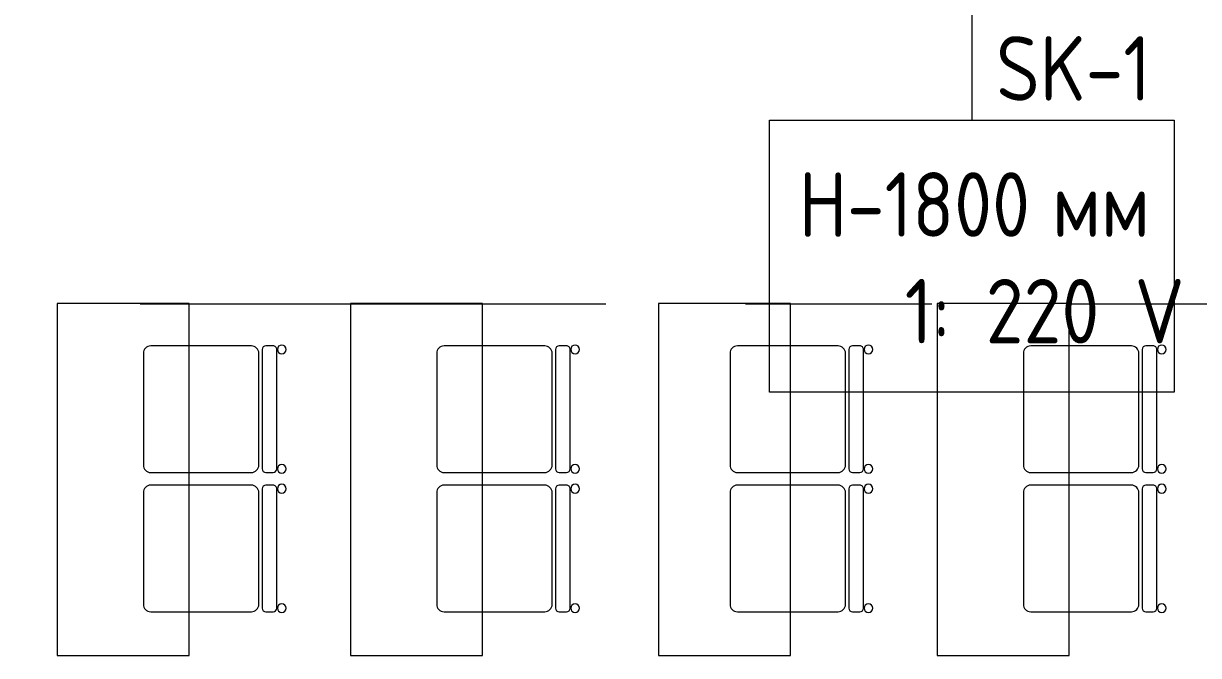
# Model space of a CAD drawing. Header units: millimetres. Extents: x 81382 to 274764, y -8553 to 29000.
# Drawn here: x 110796 to 114801, y 2401 to 4556 of the extents above; entities that cross this region are included whole.
import ezdxf

# ---------------------------------------------------------------- set-up
doc = ezdxf.new("R2010")
doc.units = ezdxf.units.MM
doc.linetypes.add('Осевая', pattern=[3175, 635, -476.25, 1587.5, -476.25])
doc.layers.add('E-ELEC-FIXT-IDEN', color=7, linetype='Continuous', lineweight=9)
doc.layers.add('Оси-2', color=7, linetype='Осевая', lineweight=9)
doc.layers.add('I-FURN-1', color=7, linetype='Continuous', lineweight=9, true_color=0xf0f0f0)
doc.styles.add('GOST Common_1', font='GOST_Common.ttf', dxfattribs={"width": 0.9, "height": 220})

# ---------------------------------------------------------------- blocks, each defined once
blk = doc.blocks.new('Стол базовый прямоугольный - 1_88-26291934-План размещения напольных электротехнических лючков и розеток 3 этажа в осях 23-33')
at = {"layer": 'I-FURN-1'}
for p, q in [((600, 225), (-600, 225)), ((-600, 225), (-600, -225)), ((600, -225), (600, 225)), ((-600, -225), (600, -225))]:
    blk.add_line(p, q, dxfattribs=at)
blk = doc.blocks.new('M_Стул-Breuer - 1_87-25466819-План размещения напольных электротехнических лючков и розеток 3 этажа в осях 23-33')
at = {"layer": 'I-FURN-1'}
for p, q in [((190.5, 241.3), (-190.5, 241.3)), ((-215.9, 215.9), (-215.9, 85)), ((215.9, 85), (215.9, 215.9)), ((-215.9, 85), (-215.9, -127)), ((215.9, -127), (215.9, 85)), ((-190.5, -152.4), (190.5, -152.4)), ((-215.9, -176.2), (-215.9, -200.8)), ((203.2, -163.5), (-203.2, -163.5)), ((215.9, -200.8), (215.9, -176.2)), ((-203.2, -213.5), (203.2, -213.5))]:
    blk.add_line(p, q, dxfattribs=at)
for centre, radius, start, end in [((-190.5, 215.9), 25.4, 90, 180), ((190.5, 215.9), 25.4, 0, 90), ((-190.5, -127), 25.4, 180, 270), ((190.5, -127), 25.4, 270, 360), ((-203.2, -176.2), 12.7, 90, 180), ((203.2, -176.2), 12.7, 360, 90), ((-203.5, -230.6), 15.1, 360, 180), ((-203.5, -230.6), 15.1, 180, 360), ((-203.2, -200.8), 12.7, 180, 270), ((203.7, -230.6), 15.1, 360, 180), ((203.7, -230.6), 15.1, 180, 360), ((203.2, -200.8), 12.7, 270, 360)]:
    blk.add_arc(centre, radius, start, end, dxfattribs=at)
blk = doc.blocks.new('M_Стул-Breuer - 1_87-V61-План размещения напольных электротехнических лючков и розеток 3 этажа в осях 23-33')
at = {"layer": 'I-FURN-1'}
for p, q in [((190.5, 241.3), (-190.5, 241.3)), ((-215.9, 215.9), (-215.9, 35)), ((215.9, 35), (215.9, 215.9)), ((-215.9, 35), (-215.9, -127)), ((215.9, -127), (215.9, 35)), ((-190.5, -152.4), (190.5, -152.4)), ((-215.9, -176.2), (-215.9, -200.8)), ((203.2, -163.5), (-203.2, -163.5)), ((215.9, -200.8), (215.9, -176.2)), ((-203.2, -213.5), (203.2, -213.5))]:
    blk.add_line(p, q, dxfattribs=at)
for centre, radius, start, end in [((-190.5, 215.9), 25.4, 90, 180), ((190.5, 215.9), 25.4, 0, 90), ((-190.5, -127), 25.4, 180, 270), ((190.5, -127), 25.4, 270, 360), ((-203.2, -176.2), 12.7, 90, 180), ((203.2, -176.2), 12.7, 360, 90), ((-203.5, -230.6), 15.1, 360, 180), ((-203.5, -230.6), 15.1, 180, 360), ((-203.2, -200.8), 12.7, 180, 270), ((203.7, -230.6), 15.1, 360, 180), ((203.7, -230.6), 15.1, 180, 360), ((203.2, -200.8), 12.7, 270, 360)]:
    blk.add_arc(centre, radius, start, end, dxfattribs=at)

msp = doc.modelspace()

# ---------------------------------------------------------------- linework, layer by layer
at = {"layer": 'E-ELEC-FIXT-IDEN'}
msp.add_line((114028.6, 5001.4), (114028.6, 4226.5), dxfattribs=at)
at = {"layer": 'E-ELEC-FIXT-IDEN', "flags": 128}
msp.add_lwpolyline([(113339.1, 4226.5), (114718.1, 4226.5), (114718.1, 3298.5), (113339.1, 3298.5)], close=True, dxfattribs=at)
at = {"layer": 'Оси-2'}
msp.add_line((84681.8, 3600), (122730, 3600), dxfattribs=at)

# ---------------------------------------------------------------- block references
at = {"layer": 'I-FURN-1'}
for name, p, rotation in [('Стол базовый прямоугольный - 1_88-26291934-План размещения напольных электротехнических лючков и розеток 3 этажа в осях 23-33', (111135.5, 3000.8), 90), ('Стол базовый прямоугольный - 1_88-26291934-План размещения напольных электротехнических лючков и розеток 3 этажа в осях 23-33', (112135.5, 3000.8), 90), ('Стол базовый прямоугольный - 1_88-26291934-План размещения напольных электротехнических лючков и розеток 3 этажа в осях 23-33', (113185.5, 3000.8), 90), ('Стол базовый прямоугольный - 1_88-26291934-План размещения напольных электротехнических лючков и розеток 3 этажа в осях 23-33', (114135.5, 3000.8), 90), ('M_Стул-Breuer - 1_87-25466819-План размещения напольных электротехнических лючков и розеток 3 этажа в осях 23-33', (111445.5, 3240.8), 90.00000000000006), ('M_Стул-Breuer - 1_87-25466819-План размещения напольных электротехнических лючков и розеток 3 этажа в осях 23-33', (112445.5, 3240.8), 90.00000000000006), ('M_Стул-Breuer - 1_87-V61-План размещения напольных электротехнических лючков и розеток 3 этажа в осях 23-33', (113445.5, 3240.8), 90.00000000000006), ('M_Стул-Breuer - 1_87-25466819-План размещения напольных электротехнических лючков и розеток 3 этажа в осях 23-33', (114445.5, 3240.8), 90.00000000000006), ('M_Стул-Breuer - 1_87-25466819-План размещения напольных электротехнических лючков и розеток 3 этажа в осях 23-33', (111445.5, 2765.8), 90.00000000000006), ('M_Стул-Breuer - 1_87-25466819-План размещения напольных электротехнических лючков и розеток 3 этажа в осях 23-33', (112445.5, 2765.8), 90.00000000000006), ('M_Стул-Breuer - 1_87-V61-План размещения напольных электротехнических лючков и розеток 3 этажа в осях 23-33', (113445.5, 2765.8), 90.00000000000006), ('M_Стул-Breuer - 1_87-25466819-План размещения напольных электротехнических лючков и розеток 3 этажа в осях 23-33', (114445.5, 2765.8), 90.00000000000006)]:
    msp.add_blockref(name, p, dxfattribs=dict(at, rotation=rotation))

# ---------------------------------------------------------------- texts
at = {"layer": 'E-ELEC-FIXT-IDEN', "char_height": 220, "attachment_point": 1, "style": 'GOST Common_1'}
for s, insert, width in [('SK-1', (114111.1, 4512.8), 656.582), ('H-1800 ', (113439.1, 4048.8), 1046.202), ('мм', (114302.3, 4048.8), 375.19), ('   1: 220 V', (113439.1, 3685), 1291.519)]:
    msp.add_mtext(s, dxfattribs=dict(at, insert=insert, width=width))

doc.saveas('drawing.dxf')
